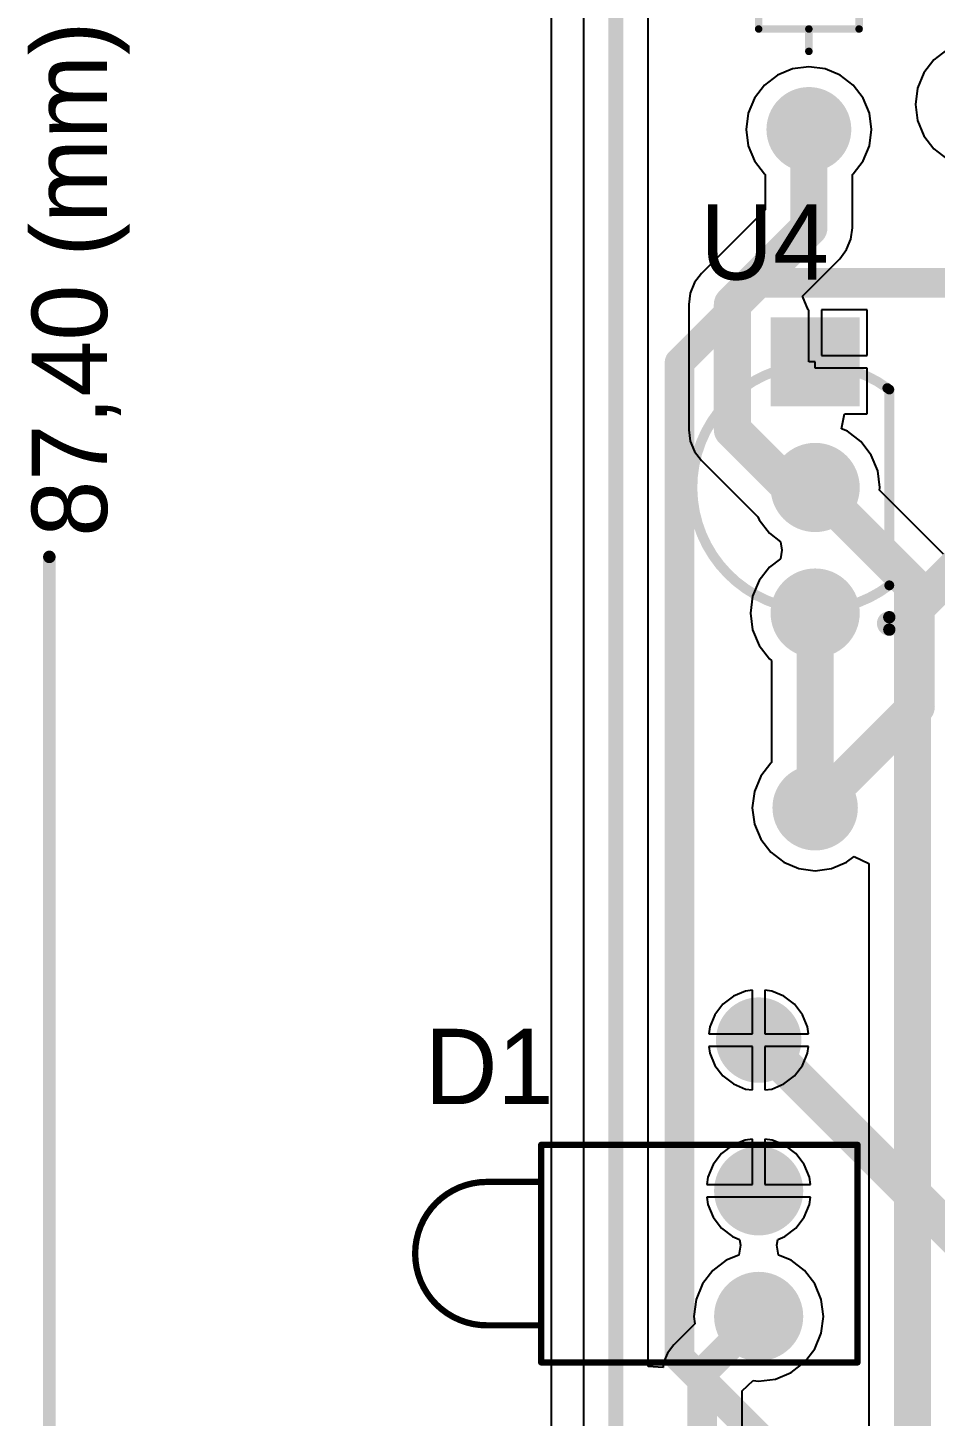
# Model space of a CAD drawing. Header units: millimetres. Extents: x 40 to 159, y 68 to 176.
# Drawn here: x 40.2 to 58.56, y 96.03 to 124.1 of the extents above; entities that cross this region are included whole.
import ezdxf

# ---------------------------------------------------------------- set-up
doc = ezdxf.new("R2010")
doc.units = ezdxf.units.MM
for name, color, linetype in [('BottomLayer', 5, 'Continuous'), ('BottomSolder', 6, 'Continuous'), ('KeepOutLayer', 6, 'Continuous'), ('Mechanical1', 6, 'Continuous'), ('MultiLayer', 9, 'Continuous'), ('PadHoleLayer', 156, 'Continuous'), ('TopLayer', 1, 'Continuous'), ('TopOverlay', 2, 'Continuous'), ('TopSolder', 216, 'Continuous')]:
    doc.layers.add(name, color=color, linetype=linetype)

# ---------------------------------------------------------------- blocks, each defined once
blk = doc.blocks.new('TO_92W____4')
at = {"layer": 'BottomLayer', "const_width": 0.8}
for points in [[(-0.4, 0, 1), (0.4, 0, 1)], [(2.14, 0, 1), (2.94, 0, 1)]]:
    blk.add_lwpolyline(points, format="xyb", close=True, dxfattribs=at)
at = {"layer": 'BottomLayer'}
blk.add_solid([(-1.74, 0.8), (-3.34, 0.8), (-1.74, -0.8), (-3.34, -0.8)], dxfattribs=at)
at = {"layer": 'BottomSolder', "const_width": 0.902}
for points in [[(-0.451, 0, 1), (0.451, 0, 1)], [(2.089, 0, 1), (2.991, 0, 1)]]:
    blk.add_lwpolyline(points, format="xyb", close=True, dxfattribs=at)
at = {"layer": 'BottomSolder'}
blk.add_solid([(-1.638, 0.902), (-3.442, 0.902), (-1.638, -0.902), (-3.442, -0.902)], dxfattribs=at)
at = {"layer": 'MultiLayer', "const_width": 0.8}
for points in [[(-0.4, 0, 1), (0.4, 0, 1)], [(2.14, 0, 1), (2.94, 0, 1)]]:
    blk.add_lwpolyline(points, format="xyb", close=True, dxfattribs=at)
at = {"layer": 'MultiLayer'}
blk.add_solid([(-1.74, 0.8), (-3.34, 0.8), (-1.74, -0.8), (-3.34, -0.8)], dxfattribs=at)
at = {"layer": 'PadHoleLayer', "const_width": 0.5}
for points in [[(-2.79, 0, 1), (-2.29, 0, 1)], [(-0.25, 0, 1), (0.25, 0, 1)], [(2.29, 0, 1), (2.79, 0, 1)]]:
    blk.add_lwpolyline(points, format="xyb", close=True, dxfattribs=at)
at = {"layer": 'TopLayer', "const_width": 0.8}
for points in [[(-0.4, 0, 1), (0.4, 0, 1)], [(2.14, 0, 1), (2.94, 0, 1)]]:
    blk.add_lwpolyline(points, format="xyb", close=True, dxfattribs=at)
at = {"layer": 'TopLayer'}
blk.add_solid([(-1.74, 0.8), (-3.34, 0.8), (-1.74, -0.8), (-3.34, -0.8)], dxfattribs=at)
at = {"layer": 'TopOverlay'}
for points, const_width in [([(2.875, 1.5, 1), (2.625, 1.5, 1)], 0.25), ([(-2.059, 1.461, 1), (-1.959, 1.461, 1)], 0.1), ([(-2.03, 1.5, 1), (-1.93, 1.5, 1)], 0.1), ([(1.93, 1.5, 1), (2.03, 1.5, 1)], 0.1), ([(1.93, 1.5, 1), (2.03, 1.5, 1)], 0.1), ([(2.562, 1.5, 1), (2.687, 1.5, 1)], 0.125), ([(2.813, 1.5, 1), (2.937, 1.5, 1)], 0.125)]:
    blk.add_lwpolyline(points, format="xyb", close=True, dxfattribs=dict(at, const_width=const_width))
at = {"layer": 'TopOverlay', "const_width": 0.2}
blk.add_lwpolyline([(1.98, 1.5, -1.987725), (-2.009, 1.461)], format="xyb", dxfattribs=at)
blk.add_lwpolyline([(1.98, 1.5), (-1.98, 1.5)], dxfattribs=at)
at = {"layer": 'TopSolder', "const_width": 0.902}
for points in [[(-0.451, 0, 1), (0.451, 0, 1)], [(2.089, 0, 1), (2.991, 0, 1)]]:
    blk.add_lwpolyline(points, format="xyb", close=True, dxfattribs=at)
at = {"layer": 'TopSolder'}
blk.add_solid([(-1.638, 0.902), (-3.442, 0.902), (-1.638, -0.902), (-3.442, -0.902)], dxfattribs=at)
blk = doc.blocks.new('RESTH_AXIAL_0_4_12')
at = {"layer": 'BottomLayer', "const_width": 0.757}
for points in [[(-5.459, 0, 1), (-4.701, 0, 1)], [(4.701, 0, 1), (5.459, 0, 1)]]:
    blk.add_lwpolyline(points, format="xyb", close=True, dxfattribs=at)
at = {"layer": 'BottomSolder', "const_width": 0.859}
for points in [[(-5.509, 0, 1), (-4.651, 0, 1)], [(4.651, 0, 1), (5.509, 0, 1)]]:
    blk.add_lwpolyline(points, format="xyb", close=True, dxfattribs=at)
at = {"layer": 'MultiLayer', "const_width": 0.757}
for points in [[(-5.459, 0, 1), (-4.701, 0, 1)], [(4.701, 0, 1), (5.459, 0, 1)]]:
    blk.add_lwpolyline(points, format="xyb", close=True, dxfattribs=at)
at = {"layer": 'PadHoleLayer', "const_width": 0.457}
for points in [[(-5.309, 0, 1), (-4.851, 0, 1)], [(4.851, 0, 1), (5.309, 0, 1)]]:
    blk.add_lwpolyline(points, format="xyb", close=True, dxfattribs=at)
at = {"layer": 'TopLayer', "const_width": 0.757}
for points in [[(-5.459, 0, 1), (-4.701, 0, 1)], [(4.701, 0, 1), (5.459, 0, 1)]]:
    blk.add_lwpolyline(points, format="xyb", close=True, dxfattribs=at)
at = {"layer": 'TopOverlay', "const_width": 0.152}
for points in [[(3.048, 1.016), (-3.048, 1.016)], [(-3.048, -1.016), (-3.048, 1.016)], [(3.048, -1.016), (3.048, 1.016)], [(-3.048, 0), (-3.5, 0)], [(3.5, 0), (3.048, 0)], [(3.048, -1.016), (-3.048, -1.016)]]:
    blk.add_lwpolyline(points, dxfattribs=at)
at = {"layer": 'TopOverlay', "const_width": 0.0762}
for points in [[(-3.086, 1.016, 1), (-3.01, 1.016, 1)], [(-3.086, 1.016, 1), (-3.01, 1.016, 1)], [(3.01, 1.016, 1), (3.086, 1.016, 1)], [(3.01, 1.016, 1), (3.086, 1.016, 1)], [(-3.538, 0, 1), (-3.462, 0, 1)], [(-3.086, 0, 1), (-3.01, 0, 1)], [(3.01, 0, 1), (3.086, 0, 1)], [(3.462, 0, 1), (3.538, 0, 1)], [(-3.086, -1.016, 1), (-3.01, -1.016, 1)], [(-3.086, -1.016, 1), (-3.01, -1.016, 1)], [(3.01, -1.016, 1), (3.086, -1.016, 1)], [(3.01, -1.016, 1), (3.086, -1.016, 1)]]:
    blk.add_lwpolyline(points, format="xyb", close=True, dxfattribs=at)
at = {"layer": 'TopSolder', "const_width": 0.859}
for points in [[(-5.509, 0, 1), (-4.651, 0, 1)], [(4.651, 0, 1), (5.509, 0, 1)]]:
    blk.add_lwpolyline(points, format="xyb", close=True, dxfattribs=at)
blk = doc.blocks.new('LED_1_26')
at = {"layer": 'BottomLayer', "const_width": 0.8}
for points in [[(-0.4, 1.27, 1), (0.4, 1.27, 1)], [(-0.4, -1.27, 1), (0.4, -1.27, 1)]]:
    blk.add_lwpolyline(points, format="xyb", close=True, dxfattribs=at)
at = {"layer": 'BottomSolder', "const_width": 0.902}
for points in [[(-0.451, 1.27, 1), (0.451, 1.27, 1)], [(-0.451, -1.27, 1), (0.451, -1.27, 1)]]:
    blk.add_lwpolyline(points, format="xyb", close=True, dxfattribs=at)
at = {"layer": 'MultiLayer', "const_width": 0.8}
for points in [[(-0.4, 1.27, 1), (0.4, 1.27, 1)], [(-0.4, -1.27, 1), (0.4, -1.27, 1)]]:
    blk.add_lwpolyline(points, format="xyb", close=True, dxfattribs=at)
at = {"layer": 'PadHoleLayer', "const_width": 0.4}
for points in [[(-0.2, 1.27, 1), (0.2, 1.27, 1)], [(-0.2, -1.27, 1), (0.2, -1.27, 1)]]:
    blk.add_lwpolyline(points, format="xyb", close=True, dxfattribs=at)
at = {"layer": 'TopLayer', "const_width": 0.8}
for points in [[(-0.4, 1.27, 1), (0.4, 1.27, 1)], [(-0.4, -1.27, 1), (0.4, -1.27, 1)]]:
    blk.add_lwpolyline(points, format="xyb", close=True, dxfattribs=at)
at = {"layer": 'TopOverlay', "const_width": 0.127}
for points in [[(4.4, 2.2), (-2, 2.2)], [(-2, 2.2), (-2, -2.2)], [(4.4, 2.2), (4.4, -2.2)], [(5.5, 1.45), (4.4, 1.45)], [(5.5, -1.45), (4.4, -1.45)], [(4.4, -2.2), (-2, -2.2)]]:
    blk.add_lwpolyline(points, dxfattribs=at)
at = {"layer": 'TopOverlay', "const_width": 0.0635}
for points in [[(-2.032, 2.2, 1), (-1.968, 2.2, 1)], [(-2.032, 2.2, 1), (-1.968, 2.2, 1)], [(4.368, 2.2, 1), (4.432, 2.2, 1)], [(4.368, 2.2, 1), (4.432, 2.2, 1)], [(4.368, 1.45, 1), (4.432, 1.45, 1)], [(5.468, 1.45, 1), (5.532, 1.45, 1)], [(5.468, 1.45, 1), (5.532, 1.45, 1)], [(4.368, -1.45, 1), (4.432, -1.45, 1)], [(5.468, -1.45, 1), (5.532, -1.45, 1)], [(5.468, -1.45, 1), (5.532, -1.45, 1)], [(-2.032, -2.2, 1), (-1.968, -2.2, 1)], [(-2.032, -2.2, 1), (-1.968, -2.2, 1)], [(4.368, -2.2, 1), (4.432, -2.2, 1)], [(4.368, -2.2, 1), (4.432, -2.2, 1)]]:
    blk.add_lwpolyline(points, format="xyb", close=True, dxfattribs=at)
at = {"layer": 'TopOverlay', "const_width": 0.127}
blk.add_lwpolyline([(5.5, 1.45, -1), (5.5, -1.45)], format="xyb", dxfattribs=at)
at = {"layer": 'TopSolder', "const_width": 0.902}
for points in [[(-0.451, 1.27, 1), (0.451, 1.27, 1)], [(-0.451, -1.27, 1), (0.451, -1.27, 1)]]:
    blk.add_lwpolyline(points, format="xyb", close=True, dxfattribs=at)

msp = doc.modelspace()

# ---------------------------------------------------------------- linework, layer by layer
at = {"layer": 'BottomLayer'}
for p, q in [((50.8, 76.2), (50.8, 166.2)), ((51.444, 162.068), (51.444, 77.5)), ((52.756, 97.031), (52.756, 153.897)), ((58.8, 123.657), (58.536, 123.455)), ((55.679, 123.272), (55.373, 123.145)), ((56.007, 123.315), (55.679, 123.272)), ((56.335, 123.272), (56.007, 123.315)), ((56.641, 123.145), (56.335, 123.272)), ((58.536, 123.455), (58.334, 123.191)), ((55.373, 123.145), (55.11, 122.944)), ((56.904, 122.944), (56.641, 123.145)), ((58.334, 123.191), (58.206, 122.884)), ((55.11, 122.944), (54.909, 122.681)), ((57.105, 122.681), (56.904, 122.944)), ((58.206, 122.884), (58.163, 122.555)), ((54.909, 122.681), (54.782, 122.375)), ((57.232, 122.375), (57.105, 122.681)), ((58.163, 122.555), (58.206, 122.226)), ((54.782, 122.375), (54.739, 122.047)), ((57.275, 122.047), (57.232, 122.375)), ((58.206, 122.226), (58.334, 121.919)), ((54.739, 122.047), (54.782, 121.719)), ((57.232, 121.719), (57.275, 122.047)), ((58.334, 121.919), (58.536, 121.655)), ((54.782, 121.719), (54.909, 121.413)), ((57.105, 121.413), (57.232, 121.719)), ((58.536, 121.655), (58.8, 121.453)), ((54.909, 121.413), (55.11, 121.15)), ((56.904, 121.15), (57.105, 121.413)), ((55.11, 121.15), (55.124, 121.14)), ((55.124, 121.14), (55.124, 120.424)), ((56.89, 121.14), (56.904, 121.15)), ((56.89, 120.058), (56.89, 121.14)), ((55.124, 120.424), (53.835, 119.134)), ((56.859, 119.83), (56.89, 120.058)), ((56.631, 119.434), (56.771, 119.617)), ((56.771, 119.617), (56.859, 119.83)), ((55.876, 118.679), (56.631, 119.434)), ((53.835, 119.134), (53.695, 118.952)), ((53.695, 118.952), (53.607, 118.739)), ((53.607, 118.739), (53.576, 118.51)), ((53.576, 118.51), (53.576, 115.975)), ((55.991, 118.402), (55.876, 118.679)), ((56.007, 118.402), (55.991, 118.402)), ((56.007, 117.348), (56.007, 118.402)), ((57.188, 118.402), (56.261, 118.402)), ((56.261, 118.402), (56.261, 117.475)), ((57.188, 117.475), (57.188, 118.402)), ((56.261, 117.475), (57.188, 117.475)), ((56.134, 117.348), (56.007, 117.348)), ((56.134, 117.221), (56.134, 117.348)), ((57.188, 117.221), (56.134, 117.221)), ((57.188, 116.294), (57.188, 117.221)), ((56.668, 115.994), (56.727, 116.294)), ((56.727, 116.294), (57.188, 116.294)), ((53.576, 115.975), (53.607, 115.747)), ((56.79, 115.944), (56.668, 115.994)), ((53.607, 115.747), (53.695, 115.534)), ((57.061, 115.735), (56.79, 115.944)), ((57.27, 115.464), (57.061, 115.735)), ((53.695, 115.534), (53.835, 115.351)), ((57.401, 115.147), (57.27, 115.464)), ((53.835, 115.351), (54.974, 114.212)), ((57.445, 114.808), (57.401, 115.147)), ((57.438, 114.752), (57.445, 114.808)), ((58.729, 113.461), (57.438, 114.752)), ((54.974, 114.212), (54.998, 114.152)), ((54.998, 114.152), (55.207, 113.881)), ((55.207, 113.881), (55.431, 113.709)), ((55.431, 113.709), (55.458, 113.538)), ((55.458, 113.538), (55.431, 113.367)), ((55.207, 113.195), (54.998, 112.924)), ((55.431, 113.367), (55.207, 113.195)), ((54.998, 112.924), (54.867, 112.607)), ((54.867, 112.607), (54.823, 112.268)), ((54.823, 112.268), (54.867, 111.929)), ((54.867, 111.929), (54.998, 111.612)), ((54.998, 111.612), (55.207, 111.341)), ((55.207, 111.341), (55.251, 111.307)), ((55.251, 111.307), (55.251, 109.245)), ((55.234, 109.231), (55.032, 108.967)), ((55.251, 109.245), (55.234, 109.231)), ((55.032, 108.967), (54.904, 108.66)), ((54.904, 108.66), (54.861, 108.331)), ((54.861, 108.331), (54.904, 108.002)), ((54.904, 108.002), (55.032, 107.695)), ((55.032, 107.695), (55.234, 107.431)), ((55.234, 107.431), (55.498, 107.229)), ((56.77, 107.229), (56.922, 107.345)), ((56.922, 107.345), (57.222, 107.203)), ((55.498, 107.229), (55.805, 107.101)), ((55.805, 107.101), (56.134, 107.058)), ((56.134, 107.058), (56.463, 107.101)), ((56.463, 107.101), (56.77, 107.229)), ((57.222, 107.203), (57.222, 85.278)), ((54.479, 104.519), (54.266, 104.357)), ((54.726, 104.622), (54.479, 104.519)), ((54.864, 104.64), (54.726, 104.622)), ((54.864, 103.759), (54.864, 104.64)), ((55.256, 104.622), (55.118, 104.64)), ((55.118, 104.64), (55.118, 103.759)), ((55.503, 104.519), (55.256, 104.622)), ((55.716, 104.357), (55.503, 104.519)), ((54.266, 104.357), (54.104, 104.144)), ((55.878, 104.144), (55.716, 104.357)), ((54.001, 103.897), (53.983, 103.759)), ((54.104, 104.144), (54.001, 103.897)), ((55.981, 103.897), (55.878, 104.144)), ((55.999, 103.759), (55.981, 103.897)), ((53.983, 103.759), (54.864, 103.759)), ((55.118, 103.759), (55.999, 103.759)), ((54.864, 103.505), (53.983, 103.505)), ((53.983, 103.505), (54.001, 103.367)), ((54.001, 103.367), (54.104, 103.12)), ((54.864, 102.624), (54.864, 103.505)), ((55.999, 103.505), (55.118, 103.505)), ((55.118, 103.505), (55.118, 102.624)), ((55.878, 103.12), (55.981, 103.367)), ((55.981, 103.367), (55.999, 103.505)), ((54.104, 103.12), (54.266, 102.907)), ((55.716, 102.907), (55.878, 103.12)), ((54.266, 102.907), (54.479, 102.745)), ((55.503, 102.745), (55.716, 102.907)), ((54.479, 102.745), (54.726, 102.642)), ((54.726, 102.642), (54.864, 102.624)), ((55.118, 102.624), (55.256, 102.642)), ((55.256, 102.642), (55.503, 102.745)), ((54.459, 101.505), (54.239, 101.336)), ((54.716, 101.611), (54.459, 101.505)), ((54.864, 101.63), (54.716, 101.611)), ((54.864, 100.711), (54.864, 101.63)), ((55.266, 101.611), (55.118, 101.63)), ((55.118, 101.63), (55.118, 100.711)), ((55.523, 101.505), (55.266, 101.611)), ((55.743, 101.336), (55.523, 101.505)), ((54.07, 101.116), (53.964, 100.859)), ((54.239, 101.336), (54.07, 101.116)), ((55.912, 101.116), (55.743, 101.336)), ((56.018, 100.859), (55.912, 101.116)), ((53.964, 100.859), (53.945, 100.711)), ((56.037, 100.711), (56.018, 100.859)), ((53.945, 100.711), (54.864, 100.711)), ((55.118, 100.711), (56.037, 100.711)), ((56.037, 100.457), (53.945, 100.457)), ((53.945, 100.457), (53.964, 100.309)), ((53.964, 100.309), (54.07, 100.052)), ((55.912, 100.052), (56.018, 100.309)), ((56.018, 100.309), (56.037, 100.457)), ((54.07, 100.052), (54.239, 99.832)), ((55.743, 99.832), (55.912, 100.052)), ((54.239, 99.832), (54.459, 99.663)), ((55.523, 99.663), (55.743, 99.832)), ((54.459, 99.663), (54.604, 99.603)), ((54.624, 99.483), (54.589, 99.285)), ((54.604, 99.603), (54.624, 99.483)), ((55.358, 99.483), (55.378, 99.603)), ((55.393, 99.285), (55.358, 99.483)), ((55.378, 99.603), (55.523, 99.663)), ((54.335, 99.18), (54.064, 98.971)), ((54.589, 99.285), (54.335, 99.18)), ((55.647, 99.18), (55.393, 99.285)), ((55.918, 98.971), (55.647, 99.18)), ((54.064, 98.971), (53.855, 98.7)), ((56.127, 98.7), (55.918, 98.971)), ((53.855, 98.7), (53.724, 98.383)), ((56.258, 98.383), (56.127, 98.7)), ((53.724, 98.383), (53.68, 98.044)), ((56.302, 98.044), (56.258, 98.383)), ((53.68, 98.044), (53.7, 97.894)), ((56.258, 97.705), (56.302, 98.044)), ((53.7, 97.894), (53.277, 97.472)), ((53.277, 97.472), (53.149, 97.304)), ((56.127, 97.388), (56.258, 97.705)), ((53.149, 97.304), (53.069, 97.11)), ((55.918, 97.117), (56.127, 97.388)), ((53.056, 97.011), (52.756, 97.031)), ((53.069, 97.11), (53.056, 97.011)), ((55.33, 96.777), (55.647, 96.908)), ((55.647, 96.908), (55.918, 97.117)), ((54.655, 96.54), (54.88, 96.747)), ((54.88, 96.747), (54.991, 96.733)), ((54.991, 96.733), (55.33, 96.777)), ((54.655, 92.913), (54.655, 96.54))]:
    msp.add_line(p, q, dxfattribs=at)
for points, const_width in [([(56.007, 120.058), (56.007, 122.047)], 0.75), ([(54.459, 118.51), (56.007, 120.058)], 0.75), ([(54.459, 115.975), (54.459, 118.51)], 0.75), ([(54.459, 115.975), (55.626, 114.808)], 0.75), ([(56.134, 114.808), (58.105, 112.837)], 0.75), ([(58.105, 85.278), (58.105, 112.837)], 0.75), ([(56.134, 108.331), (56.134, 112.268)], 0.75), ([(53.848, 96.901), (54.991, 98.044)], 0.6), ([(53.848, 91.948), (53.848, 96.901)], 0.6)]:
    msp.add_lwpolyline(points, dxfattribs=dict(at, const_width=const_width))
for points, const_width in [([(55.819, 122.047, 1), (56.195, 122.047, 1)], 0.375), ([(55.819, 120.058, 1), (56.195, 120.058, 1)], 0.375), ([(55.819, 120.058, 1), (56.195, 120.058, 1)], 0.375), ([(54.272, 118.51, 1), (54.647, 118.51, 1)], 0.375), ([(54.272, 118.51, 1), (54.647, 118.51, 1)], 0.375), ([(54.272, 115.975, 1), (54.647, 115.975, 1)], 0.375), ([(54.272, 115.975, 1), (54.647, 115.975, 1)], 0.375), ([(55.438, 114.808, 1), (55.814, 114.808, 1)], 0.375), ([(55.946, 114.808, 1), (56.322, 114.808, 1)], 0.375), ([(57.917, 112.837, 1), (58.292, 112.837, 1)], 0.375), ([(57.917, 112.837, 1), (58.292, 112.837, 1)], 0.375), ([(55.946, 112.268, 1), (56.322, 112.268, 1)], 0.375), ([(55.753, 108.331, 1), (56.515, 108.331, 1)], 0.762), ([(55.946, 108.331, 1), (56.322, 108.331, 1)], 0.375), ([(54.61, 103.632, 1), (55.372, 103.632, 1)], 0.762), ([(54.841, 98.044, 1), (55.141, 98.044, 1)], 0.3), ([(53.698, 96.901, 1), (53.998, 96.901, 1)], 0.3), ([(53.698, 96.901, 1), (53.998, 96.901, 1)], 0.3)]:
    msp.add_lwpolyline(points, format="xyb", close=True, dxfattribs=dict(at, const_width=const_width))
at = {"layer": 'BottomSolder', "const_width": 0.864}
for points in [[(55.702, 108.331, 1), (56.566, 108.331, 1)], [(54.559, 103.632, 1), (55.423, 103.632, 1)]]:
    msp.add_lwpolyline(points, format="xyb", close=True, dxfattribs=at)
at = {"layer": 'KeepOutLayer', "const_width": 0.3}
msp.add_lwpolyline([(52.1, 77.5), (52.1, 164.9)], dxfattribs=at)
at = {"layer": 'Mechanical1', "const_width": 0.254}
msp.add_lwpolyline([(40.64, 77.5), (40.64, 113.404)], dxfattribs=at)
at = {"layer": 'Mechanical1', "const_width": 0.127}
msp.add_lwpolyline([(40.577, 113.404, 1), (40.703, 113.404, 1)], format="xyb", close=True, dxfattribs=at)
at = {"layer": 'MultiLayer', "const_width": 0.762}
for points in [[(55.753, 108.331, 1), (56.515, 108.331, 1)], [(54.61, 103.632, 1), (55.372, 103.632, 1)]]:
    msp.add_lwpolyline(points, format="xyb", close=True, dxfattribs=at)
at = {"layer": 'PadHoleLayer', "const_width": 0.381}
for points in [[(55.944, 108.331, 1), (56.324, 108.331, 1)], [(54.8, 103.632, 1), (55.181, 103.632, 1)]]:
    msp.add_lwpolyline(points, format="xyb", close=True, dxfattribs=at)
at = {"layer": 'TopLayer'}
for points, const_width in [([(53.391, 117.336), (55.003, 118.948)], 0.6), ([(55.003, 118.948), (60.442, 118.948)], 0.6), ([(53.391, 97.212), (53.391, 117.336)], 0.6), ([(58.18, 112.381), (60.605, 114.806)], 0.75), ([(58.18, 110.377), (58.18, 112.381)], 0.75), ([(56.134, 108.331), (58.18, 110.377)], 0.75), ([(54.991, 103.632), (59.355, 99.268)], 0.75), ([(53.391, 97.212), (65.158, 85.445)], 0.6)]:
    msp.add_lwpolyline(points, dxfattribs=dict(at, const_width=const_width))
for points, const_width in [([(54.853, 118.948, 1), (55.153, 118.948, 1)], 0.3), ([(54.853, 118.948, 1), (55.153, 118.948, 1)], 0.3), ([(53.241, 117.336, 1), (53.541, 117.336, 1)], 0.3), ([(53.241, 117.336, 1), (53.541, 117.336, 1)], 0.3), ([(57.993, 112.381, 1), (58.368, 112.381, 1)], 0.375), ([(57.993, 112.381, 1), (58.368, 112.381, 1)], 0.375), ([(57.993, 110.377, 1), (58.368, 110.377, 1)], 0.375), ([(57.993, 110.377, 1), (58.368, 110.377, 1)], 0.375), ([(55.753, 108.331, 1), (56.515, 108.331, 1)], 0.762), ([(55.946, 108.331, 1), (56.322, 108.331, 1)], 0.375), ([(54.61, 103.632, 1), (55.372, 103.632, 1)], 0.762), ([(54.803, 103.632, 1), (55.179, 103.632, 1)], 0.375), ([(53.241, 97.212, 1), (53.541, 97.212, 1)], 0.3), ([(53.241, 97.212, 1), (53.541, 97.212, 1)], 0.3)]:
    msp.add_lwpolyline(points, format="xyb", close=True, dxfattribs=dict(at, const_width=const_width))
at = {"layer": 'TopSolder', "const_width": 0.864}
for points in [[(55.702, 108.331, 1), (56.566, 108.331, 1)], [(54.559, 103.632, 1), (55.423, 103.632, 1)]]:
    msp.add_lwpolyline(points, format="xyb", close=True, dxfattribs=at)

# ---------------------------------------------------------------- block references
for name, p, rotation in [('RESTH_AXIAL_0_4_12', (56.007, 127.127), 270), ('TO_92W____4', (56.134, 114.808), 270), ('LED_1_26', (54.991, 99.314), 180)]:
    msp.add_blockref(name, p, dxfattribs=dict(rotation=rotation))

# ---------------------------------------------------------------- texts
at = {"layer": 'Mechanical1'}
msp.add_text('87,40 (mm)', height=1.524, rotation=90, dxfattribs=at).set_placement((41.808, 113.811))
at = {"layer": 'TopOverlay'}
for s, p in [('U4', (53.81, 119.012)), ('D1', (48.235, 102.337))]:
    msp.add_text(s, height=1.524, dxfattribs=at).set_placement(p)

doc.saveas('drawing.dxf')
